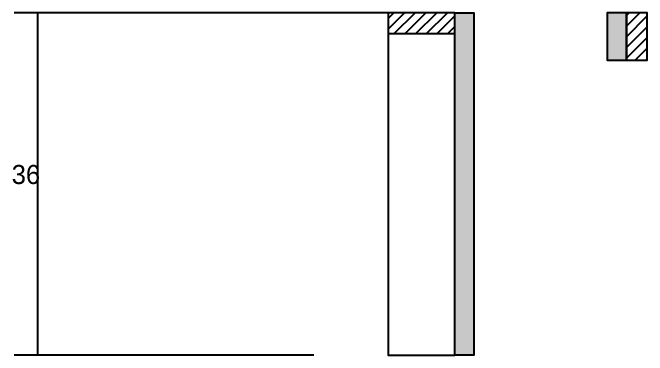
# Model space of a CAD drawing. Header units: metres. Extents: x 1764 to 5841, y -4497 to -3400.
# Drawn here: x 3357.2 to 3490.4, y -4497 to -4425 of the extents above; entities that cross this region are included whole.
import ezdxf

# ---------------------------------------------------------------- set-up
doc = ezdxf.new("R2010")
doc.units = ezdxf.units.M
for name, color, linetype in [('COTA', 241, 'Continuous'), ('Hachura', 253, 'Continuous'), ('Madeira', 126, 'Continuous'), ('Painéis', 200, 'Continuous')]:
    doc.layers.add(name, color=color, linetype=linetype)

msp = doc.modelspace()

# ---------------------------------------------------------------- hatches: boundary and pattern name
at = {"layer": 'Hachura'}
h = msp.add_hatch(dxfattribs=at)
h.set_pattern_fill('ANSI31', scale=0.5)
h.paths.add_polyline_path([(3450, -4429.4), (3450, -4425), (3450, -4425), (3436, -4425), (3436, -4425), (3436, -4429.4), (3436, -4429.4), (3450, -4429.4)])
h = msp.add_hatch(color=8, dxfattribs=at)
h.dxf.hatch_style = 1
h.paths.add_polyline_path([(3454, -4425), (3450, -4425), (3450, -4425), (3450, -4497), (3450, -4497), (3454, -4497), (3454, -4497), (3454, -4425)])
h = msp.add_hatch(color=8, dxfattribs=at)
h.dxf.hatch_style = 1
h.paths.add_polyline_path([(3486, -4425), (3482, -4425), (3482, -4425), (3482, -4435), (3482, -4435), (3486, -4435), (3486, -4435), (3486, -4425)])
h = msp.add_hatch(dxfattribs=at)
h.set_pattern_fill('ANSI31', scale=0.5)
h.paths.add_polyline_path([(3486, -4435), (3490.4, -4435), (3490.4, -4435), (3490.4, -4425), (3490.4, -4425), (3486, -4425), (3486, -4425), (3486, -4435)])

# ---------------------------------------------------------------- linework, layer by layer
at = {"layer": 'COTA'}
for p, q in [((3436, -4425), (3357.5, -4425)), ((3362.5, -4497), (3362.5, -4425)), ((3420.4, -4497), (3357.5, -4497))]:
    msp.add_line(p, q, dxfattribs=at)
at = {"layer": 'Madeira'}
for points in [[(3450, -4429.4), (3450, -4425), (3436, -4425), (3436, -4429.4)], [(3450, -4425), (3436, -4425), (3436, -4497), (3450, -4497)], [(3486, -4435), (3490.4, -4435), (3490.4, -4425), (3486, -4425)]]:
    msp.add_lwpolyline(points, close=True, dxfattribs=at)
at = {"layer": 'Painéis'}
for points in [[(3450, -4425), (3454, -4425), (3454, -4497), (3450, -4497)], [(3486, -4425), (3482, -4425), (3482, -4435), (3486, -4435)]]:
    msp.add_lwpolyline(points, close=True, dxfattribs=at)

# ---------------------------------------------------------------- texts
at = {"layer": 'COTA'}
msp.add_text('36', height=4, dxfattribs=at).set_placement((3357, -4461))

doc.saveas('drawing.dxf')
